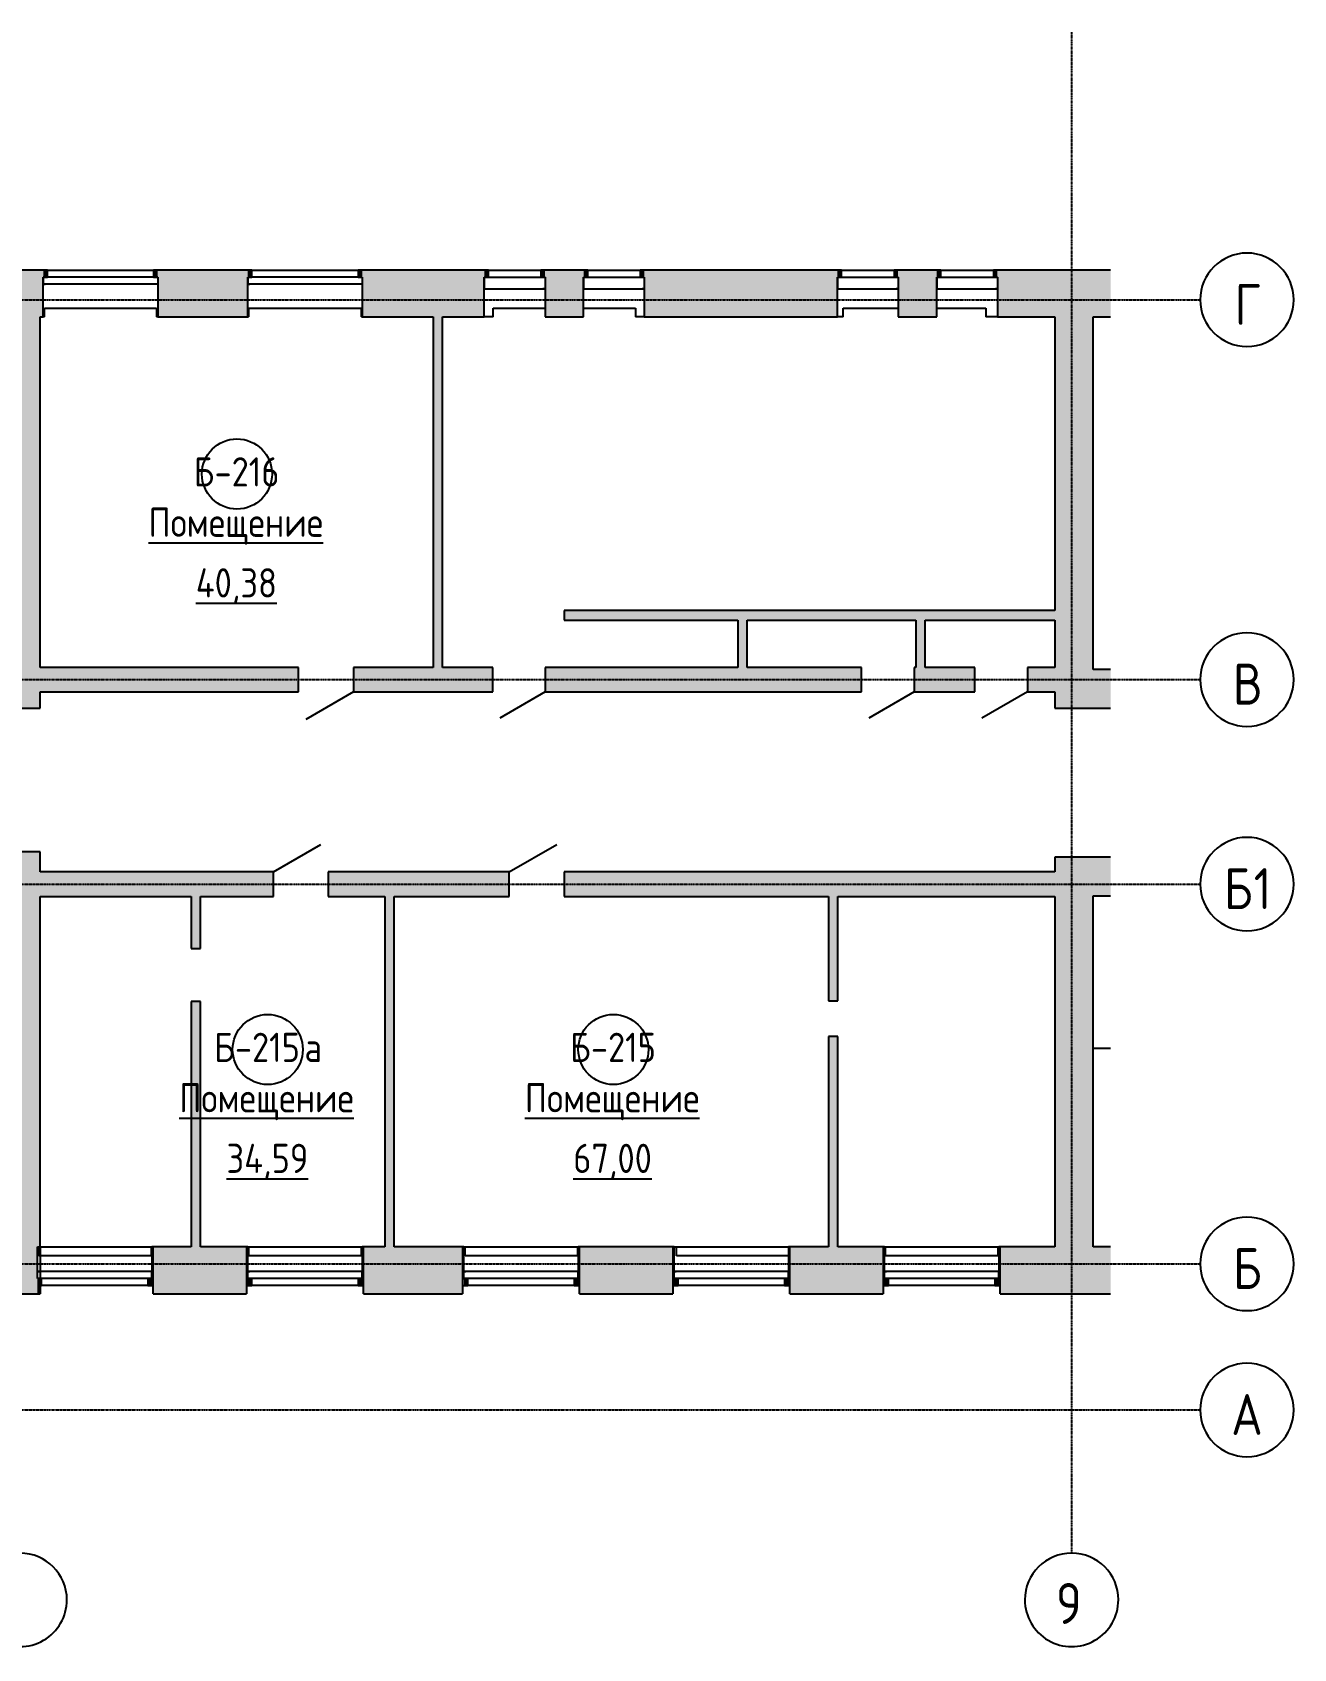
# Model space of a CAD drawing. Extents: x -4056 to 455774, y -7500 to 28668.
# Drawn here: x 198742 to 220336, y -3300 to 24363 of the extents above; entities that cross this region are included whole.
import ezdxf

# ---------------------------------------------------------------- set-up
doc = ezdxf.new("R2010")
doc.units = 0
doc.linetypes.add('ADSK_ЛИНИЯ_СЕТКИ', pattern=[21, 12, -3, 3, -3])
for name, color, linetype in [('ДВЕРИ', 7, 'CONTINUOUS'), ('КАРКАС_ИМПОСТ', 7, 'CONTINUOUS'), ('МАРКИ_ПОМЕЩЕНИЙ', 7, 'CONTINUOUS'), ('ОКНА', 7, 'CONTINUOUS'), ('ОСИ', 7, 'CONTINUOUS'), ('ПАНЕЛЬ', 7, 'CONTINUOUS'), ('ПЕРЕКРЫТИЯ', 7, 'CONTINUOUS'), ('СТЕНЫ', 7, 'CONTINUOUS'), ('СТЕНЫ_РАЗРЕЗ', 7, 'CONTINUOUS')]:
    doc.layers.add(name, color=color, linetype=linetype)
doc.styles.add('GOST_COMMON', font='GOST Common.ttf', dxfattribs={"width": 0.9, "height": 500})
doc.styles.add('GOST_COMMON_1', font='GOST Common.ttf', dxfattribs={"width": 0.9, "height": 700})

# ---------------------------------------------------------------- blocks, each defined once
blk = doc.blocks.new('*U186')
at = {"layer": 'СТЕНЫ'}
for points in [[(197889.463306, 2775.135494), (197889.463306, 3575.135494), (198829.529141, 2775.135494)], [(198829.529141, 2775.135494), (197889.463306, 3575.135494), (198829.529141, 3575.135494)], [(200809.529141, 2775.135494), (200809.529141, 3575.135494), (201108.230077, 2775.135494)], [(201108.230077, 2775.135494), (200809.529141, 3575.135494), (201108.230077, 3575.135494)], [(201108.230077, 2775.135494), (201108.230077, 3575.135494), (202409.529141, 2775.135494)], [(202409.529141, 2775.135494), (201108.230077, 3575.135494), (202409.529141, 3575.135494)], [(204409.529141, 2775.135494), (204409.529141, 3575.135494), (206109.529141, 2775.135494)], [(206109.529141, 2775.135494), (204409.529141, 3575.135494), (206109.529141, 3575.135494)], [(208109.529141, 2775.135494), (208109.529141, 3575.135494), (209709.529141, 2775.135494)], [(209709.529141, 2775.135494), (208109.529141, 3575.135494), (209709.529141, 3575.135494)], [(211709.529141, 2775.135494), (211709.529141, 3575.135494), (213309.529141, 2775.135494)], [(213309.529141, 2775.135494), (211709.529141, 3575.135494), (213309.529141, 3575.135494)], [(215309.529141, 2775.135494), (215309.529141, 3575.135494), (217202.06393, 2775.135494)], [(217202.06393, 2775.135494), (215309.529141, 3575.135494), (217202.06393, 3575.135494)], [(198829.529141, 2775.135494), (198829.529141, 3035.135494), (198874.529141, 2775.135494)], [(198874.529141, 2775.135494), (198829.529141, 3035.135494), (198874.529141, 3035.135494)]]:
    blk.add_solid(points, dxfattribs=at)
blk = doc.blocks.new('*U192')
at = {"layer": 'СТЕНЫ'}
for points in [[(198194.529141, 19495.135494), (198194.529141, 20295.135494), (198874.529141, 19495.135494)], [(198874.529141, 19495.135494), (198194.529141, 20295.135494), (198874.529141, 20295.135494)], [(198874.529141, 19495.135494), (198874.529141, 20295.135494), (198929.529141, 19495.135494)], [(198929.529141, 19495.135494), (198874.529141, 20295.135494), (198929.529141, 20295.135494)], [(198929.529141, 20175.135494), (198929.529141, 20295.135494), (198999.529141, 20175.135494)], [(198999.529141, 20175.135494), (198929.529141, 20295.135494), (198999.529141, 20295.135494)], [(200819.529141, 20175.135494), (200819.529141, 20295.135494), (200889.529141, 20175.135494)], [(200889.529141, 20175.135494), (200819.529141, 20295.135494), (200889.529141, 20295.135494)], [(200889.529141, 19495.135494), (200889.529141, 20295.135494), (202429.529141, 19495.135494)], [(202429.529141, 19495.135494), (200889.529141, 20295.135494), (202429.529141, 20295.135494)], [(202429.529141, 20175.135494), (202429.529141, 20295.135494), (202499.529141, 20175.135494)], [(202499.529141, 20175.135494), (202429.529141, 20295.135494), (202499.529141, 20295.135494)], [(204319.529141, 20175.135494), (204319.529141, 20295.135494), (204389.529141, 20175.135494)], [(204389.529141, 20175.135494), (204319.529141, 20295.135494), (204389.529141, 20295.135494)], [(204389.529141, 19495.135494), (204389.529141, 20295.135494), (205604.529141, 19495.135494)], [(205604.529141, 19495.135494), (204389.529141, 20295.135494), (205604.529141, 20295.135494)], [(205604.529141, 19495.135494), (205604.529141, 20295.135494), (206479.529141, 19495.135494)], [(206479.529141, 19495.135494), (205604.529141, 20295.135494), (206479.529141, 20295.135494)], [(206479.529141, 20175.135494), (206479.529141, 20295.135494), (206549.529141, 20175.135494)], [(206549.529141, 20175.135494), (206479.529141, 20295.135494), (206549.529141, 20295.135494)], [(207449.529141, 20175.135494), (207449.529141, 20295.135494), (207519.529141, 20175.135494)], [(207519.529141, 20175.135494), (207449.529141, 20295.135494), (207519.529141, 20295.135494)], [(207519.529141, 19495.135494), (207519.529141, 20295.135494), (208179.529141, 19495.135494)], [(208179.529141, 19495.135494), (207519.529141, 20295.135494), (208179.529141, 20295.135494)], [(208179.529141, 20175.135494), (208179.529141, 20295.135494), (208249.529141, 20175.135494)], [(208249.529141, 20175.135494), (208179.529141, 20295.135494), (208249.529141, 20295.135494)], [(209149.529141, 20175.135494), (209149.529141, 20295.135494), (209219.529141, 20175.135494)], [(209219.529141, 20175.135494), (209149.529141, 20295.135494), (209219.529141, 20295.135494)], [(209219.529141, 19495.135494), (209219.529141, 20295.135494), (210764.530389, 19495.135494)], [(210764.530389, 19495.135494), (209219.529141, 20295.135494), (210764.530389, 20295.135494)], [(210764.530389, 19495.135494), (210764.530389, 20295.135494), (212524.529141, 19495.135494)], [(212524.529141, 19495.135494), (210764.530389, 20295.135494), (212524.529141, 20295.135494)], [(212524.529141, 20175.135494), (212524.529141, 20295.135494), (212594.529141, 20175.135494)], [(212594.529141, 20175.135494), (212524.529141, 20295.135494), (212594.529141, 20295.135494)], [(213494.529141, 20175.135494), (213494.529141, 20295.135494), (213564.529141, 20175.135494)], [(213564.529141, 20175.135494), (213494.529141, 20295.135494), (213564.529141, 20295.135494)], [(213564.529141, 19495.135494), (213564.529141, 20295.135494), (214224.529141, 19495.135494)], [(214224.529141, 19495.135494), (213564.529141, 20295.135494), (214224.529141, 20295.135494)], [(214224.529141, 20175.135494), (214224.529141, 20295.135494), (214294.529141, 20175.135494)], [(214294.529141, 20175.135494), (214224.529141, 20295.135494), (214294.529141, 20295.135494)], [(215194.529141, 20175.135494), (215194.529141, 20295.135494), (215264.529141, 20175.135494)], [(215264.529141, 20175.135494), (215194.529141, 20295.135494), (215264.529141, 20295.135494)], [(215264.529141, 19495.135494), (215264.529141, 20295.135494), (216244.529141, 19495.135494)], [(216244.529141, 19495.135494), (215264.529141, 20295.135494), (216244.529141, 20295.135494)], [(216244.529141, 19495.135494), (216244.529141, 20295.135494), (216904.529141, 19495.135494)], [(216904.529141, 19495.135494), (216244.529141, 20295.135494), (216904.529141, 20295.135494)], [(216904.529141, 19495.135494), (216904.529141, 20295.135494), (217202.06393, 19495.135494)], [(217202.06393, 19495.135494), (216904.529141, 20295.135494), (217202.06393, 20295.135494)]]:
    blk.add_solid(points, dxfattribs=at)
blk = doc.blocks.new('*U193')
at = {"layer": 'СТЕНЫ'}
for points in [[(216244.529141, 13456.085928), (216244.529141, 19495.135494), (216904.529141, 13456.085928)], [(216904.529141, 13456.085928), (216244.529141, 19495.135494), (216904.529141, 19495.135494)]]:
    blk.add_solid(points, dxfattribs=at)
blk = doc.blocks.new('*U194')
at = {"layer": 'СТЕНЫ'}
for points in [[(216244.529141, 12796.085928), (216244.529141, 13456.085928), (217202.06393, 12796.085928)], [(217202.06393, 12796.085928), (216244.529141, 13456.085928), (217202.06393, 13456.085928)]]:
    blk.add_solid(points, dxfattribs=at)
blk = doc.blocks.new('*U195')
at = {"layer": 'СТЕНЫ'}
for points in [[(216244.529141, 3575.135494), (216244.529141, 9585.135494), (216904.529141, 3575.135494)], [(216904.529141, 3575.135494), (216244.529141, 9585.135494), (216904.529141, 9585.135494)]]:
    blk.add_solid(points, dxfattribs=at)
blk = doc.blocks.new('*U196')
at = {"layer": 'СТЕНЫ'}
for points in [[(216244.529141, 9585.135494), (216244.529141, 10245.135494), (216904.529141, 9585.135494)], [(216904.529141, 9585.135494), (216244.529141, 10245.135494), (216904.529141, 10245.135494)], [(216904.529141, 9585.135494), (216904.529141, 10245.135494), (217202.06393, 9585.135494)], [(217202.06393, 9585.135494), (216904.529141, 10245.135494), (217202.06393, 10245.135494)]]:
    blk.add_solid(points, dxfattribs=at)
blk = doc.blocks.new('*U203')
at = {"layer": 'СТЕНЫ'}
for points in [[(213309.529141, 2915.135494), (213309.529141, 3575.135494), (213329.529141, 2915.135494)], [(213329.529141, 2915.135494), (213309.529141, 3575.135494), (213329.529141, 3575.135494)], [(215289.529141, 2915.135494), (215289.529141, 3575.135494), (215309.529141, 2915.135494)], [(215309.529141, 2915.135494), (215289.529141, 3575.135494), (215309.529141, 3575.135494)], [(213329.529141, 2915.135494), (213329.529141, 3035.135494), (213399.529141, 2915.135494)], [(213399.529141, 2915.135494), (213329.529141, 3035.135494), (213399.529141, 3035.135494)], [(215219.529141, 2915.135494), (215219.529141, 3035.135494), (215289.529141, 2915.135494)], [(215289.529141, 2915.135494), (215219.529141, 3035.135494), (215289.529141, 3035.135494)]]:
    blk.add_solid(points, dxfattribs=at)
blk = doc.blocks.new('*U204')
at = {"layer": 'СТЕНЫ'}
for points in [[(209709.529141, 2915.135494), (209709.529141, 3575.135494), (209729.529141, 2915.135494)], [(209729.529141, 2915.135494), (209709.529141, 3575.135494), (209729.529141, 3575.135494)], [(211689.529141, 2915.135494), (211689.529141, 3575.135494), (211709.529141, 2915.135494)], [(211709.529141, 2915.135494), (211689.529141, 3575.135494), (211709.529141, 3575.135494)], [(209729.529141, 2915.135494), (209729.529141, 3035.135494), (209799.529141, 2915.135494)], [(209799.529141, 2915.135494), (209729.529141, 3035.135494), (209799.529141, 3035.135494)], [(211619.529141, 2915.135494), (211619.529141, 3035.135494), (211689.529141, 2915.135494)], [(211689.529141, 2915.135494), (211619.529141, 3035.135494), (211689.529141, 3035.135494)]]:
    blk.add_solid(points, dxfattribs=at)
blk = doc.blocks.new('*U205')
at = {"layer": 'СТЕНЫ'}
for points in [[(206109.529141, 2915.135494), (206109.529141, 3575.135494), (206129.529141, 2915.135494)], [(206129.529141, 2915.135494), (206109.529141, 3575.135494), (206129.529141, 3575.135494)], [(208089.529141, 2915.135494), (208089.529141, 3575.135494), (208109.529141, 2915.135494)], [(208109.529141, 2915.135494), (208089.529141, 3575.135494), (208109.529141, 3575.135494)], [(206129.529141, 2915.135494), (206129.529141, 3035.135494), (206199.529141, 2915.135494)], [(206199.529141, 2915.135494), (206129.529141, 3035.135494), (206199.529141, 3035.135494)], [(208019.529141, 2915.135494), (208019.529141, 3035.135494), (208089.529141, 2915.135494)], [(208089.529141, 2915.135494), (208019.529141, 3035.135494), (208089.529141, 3035.135494)]]:
    blk.add_solid(points, dxfattribs=at)
blk = doc.blocks.new('*U206')
at = {"layer": 'СТЕНЫ'}
for points in [[(202409.529141, 2915.135494), (202409.529141, 3575.135494), (202429.529141, 2915.135494)], [(202429.529141, 2915.135494), (202409.529141, 3575.135494), (202429.529141, 3575.135494)], [(204389.529141, 2915.135494), (204389.529141, 3575.135494), (204409.529141, 2915.135494)], [(204409.529141, 2915.135494), (204389.529141, 3575.135494), (204409.529141, 3575.135494)], [(202429.529141, 2915.135494), (202429.529141, 3035.135494), (202499.529141, 2915.135494)], [(202499.529141, 2915.135494), (202429.529141, 3035.135494), (202499.529141, 3035.135494)], [(204319.529141, 2915.135494), (204319.529141, 3035.135494), (204389.529141, 2915.135494)], [(204389.529141, 2915.135494), (204319.529141, 3035.135494), (204389.529141, 3035.135494)]]:
    blk.add_solid(points, dxfattribs=at)
blk = doc.blocks.new('*U207')
at = {"layer": 'СТЕНЫ'}
for points in [[(200789.529141, 2915.135494), (200789.529141, 3575.135494), (200809.529141, 2915.135494)], [(200809.529141, 2915.135494), (200789.529141, 3575.135494), (200809.529141, 3575.135494)], [(198874.529141, 2915.135494), (198874.529141, 3035.135494), (198899.529141, 2915.135494)], [(198899.529141, 2915.135494), (198874.529141, 3035.135494), (198899.529141, 3035.135494)], [(200719.529141, 2915.135494), (200719.529141, 3035.135494), (200789.529141, 2915.135494)], [(200789.529141, 2915.135494), (200719.529141, 3035.135494), (200789.529141, 3035.135494)]]:
    blk.add_solid(points, dxfattribs=at)
blk = doc.blocks.new('*U230')
at = {"layer": 'СТЕНЫ'}
for points in [[(198194.529141, 12796.085928), (198194.529141, 19495.135494), (198874.529141, 12796.085928)], [(198874.529141, 12796.085928), (198194.529141, 19495.135494), (198874.529141, 19495.135494)]]:
    blk.add_solid(points, dxfattribs=at)
blk = doc.blocks.new('*U231')
at = {"layer": 'СТЕНЫ'}
for points in [[(198194.529141, 3575.135494), (198194.529141, 10339.883239), (198829.529141, 3575.135494)], [(198829.529141, 3575.135494), (198194.529141, 10339.883239), (198829.529141, 10339.883239)], [(198829.529141, 3575.135494), (198829.529141, 10339.883239), (198874.529141, 3575.135494)], [(198874.529141, 3575.135494), (198829.529141, 10339.883239), (198874.529141, 10339.883239)]]:
    blk.add_solid(points, dxfattribs=at)
blk = doc.blocks.new('*U236')
at = {"layer": 'СТЕНЫ'}
for points in [[(198874.529141, 13075.135494), (198874.529141, 13495.135494), (203299.529141, 13075.135494)], [(203299.529141, 13075.135494), (198874.529141, 13495.135494), (203299.529141, 13495.135494)], [(204239.529141, 13075.135494), (204239.529141, 13495.135494), (206623.139711, 13075.135494)], [(206623.139711, 13075.135494), (204239.529141, 13495.135494), (206623.139711, 13495.135494)], [(207523.139711, 13075.135494), (207523.139711, 13495.135494), (210764.530389, 13075.135494)], [(210764.530389, 13075.135494), (207523.139711, 13495.135494), (210764.530389, 13495.135494)], [(210764.530389, 13075.135494), (210764.530389, 13495.135494), (212939.529141, 13075.135494)], [(212939.529141, 13075.135494), (210764.530389, 13495.135494), (212939.529141, 13495.135494)], [(213839.529141, 13075.135494), (213839.529141, 13495.135494), (214879.529141, 13075.135494)], [(214879.529141, 13075.135494), (213839.529141, 13495.135494), (214879.529141, 13495.135494)], [(215779.529141, 13075.135494), (215779.529141, 13495.135494), (216244.529141, 13075.135494)], [(216244.529141, 13075.135494), (215779.529141, 13495.135494), (216244.529141, 13495.135494)]]:
    blk.add_solid(points, dxfattribs=at)
blk = doc.blocks.new('*U237')
at = {"layer": 'СТЕНЫ'}
for points in [[(198874.529141, 9575.135494), (198874.529141, 9995.135494), (201459.529141, 9575.135494)], [(201459.529141, 9575.135494), (198874.529141, 9995.135494), (201459.529141, 9995.135494)], [(201459.529141, 9575.135494), (201459.529141, 9995.135494), (202869.529141, 9575.135494)], [(202869.529141, 9575.135494), (201459.529141, 9995.135494), (202869.529141, 9995.135494)], [(203809.529141, 9575.135494), (203809.529141, 9995.135494), (204934.529141, 9575.135494)], [(204934.529141, 9575.135494), (203809.529141, 9995.135494), (204934.529141, 9995.135494)], [(204934.529141, 9575.135494), (204934.529141, 9995.135494), (206906.334426, 9575.135494)], [(206906.334426, 9575.135494), (204934.529141, 9995.135494), (206906.334426, 9995.135494)], [(207846.334426, 9575.135494), (207846.334426, 9995.135494), (212369.529141, 9575.135494)], [(212369.529141, 9575.135494), (207846.334426, 9995.135494), (212369.529141, 9995.135494)], [(212369.529141, 9575.135494), (212369.529141, 9995.135494), (212529.529141, 9575.135494)], [(212529.529141, 9575.135494), (212369.529141, 9995.135494), (212529.529141, 9995.135494)], [(212529.529141, 9575.135494), (212529.529141, 9995.135494), (216244.529141, 9575.135494)], [(216244.529141, 9575.135494), (212529.529141, 9995.135494), (216244.529141, 9995.135494)]]:
    blk.add_solid(points, dxfattribs=at)
blk = doc.blocks.new('*U245')
at = {"layer": 'СТЕНЫ'}
for points in [[(205604.529141, 13495.135494), (205604.529141, 19495.135494), (205764.529141, 13495.135494)], [(205764.529141, 13495.135494), (205604.529141, 19495.135494), (205764.529141, 19495.135494)]]:
    blk.add_solid(points, dxfattribs=at)
blk = doc.blocks.new('*U246')
at = {"layer": 'СТЕНЫ'}
for points in [[(207844.529141, 14305.135494), (207844.529141, 14465.135494), (214029.529141, 14305.135494)], [(214029.529141, 14305.135494), (207844.529141, 14465.135494), (214029.529141, 14465.135494)], [(214029.529141, 14305.135494), (214029.529141, 14465.135494), (216244.529141, 14305.135494)], [(216244.529141, 14305.135494), (214029.529141, 14465.135494), (216244.529141, 14465.135494)]]:
    blk.add_solid(points, dxfattribs=at)
blk = doc.blocks.new('*U247')
at = {"layer": 'СТЕНЫ'}
for points in [[(210819.529141, 13495.135494), (210819.529141, 14305.135494), (210979.529141, 13495.135494)], [(210979.529141, 13495.135494), (210819.529141, 14305.135494), (210979.529141, 14305.135494)]]:
    blk.add_solid(points, dxfattribs=at)
blk = doc.blocks.new('*U248')
at = {"layer": 'СТЕНЫ'}
for points in [[(213869.529141, 13495.135494), (213869.529141, 14305.135494), (214029.529141, 13495.135494)], [(214029.529141, 13495.135494), (213869.529141, 14305.135494), (214029.529141, 14305.135494)]]:
    blk.add_solid(points, dxfattribs=at)
blk = doc.blocks.new('*U252')
at = {"layer": 'СТЕНЫ'}
for points in [[(212369.529141, 7785.135494), (212369.529141, 9575.135494), (212529.529141, 7785.135494)], [(212529.529141, 7785.135494), (212369.529141, 9575.135494), (212529.529141, 9575.135494)]]:
    blk.add_solid(points, dxfattribs=at)
blk = doc.blocks.new('*U253')
at = {"layer": 'СТЕНЫ'}
for points in [[(204774.529141, 3575.135494), (204774.529141, 9575.135494), (204934.529141, 3575.135494)], [(204934.529141, 3575.135494), (204774.529141, 9575.135494), (204934.529141, 9575.135494)]]:
    blk.add_solid(points, dxfattribs=at)
blk = doc.blocks.new('*U254')
at = {"layer": 'СТЕНЫ'}
for points in [[(201459.529141, 8685.135494), (201459.529141, 9575.135494), (201619.529141, 8685.135494)], [(201619.529141, 8685.135494), (201459.529141, 9575.135494), (201619.529141, 9575.135494)]]:
    blk.add_solid(points, dxfattribs=at)
blk = doc.blocks.new('*U262')
at = {"layer": 'СТЕНЫ'}
for points in [[(201459.529141, 3575.135494), (201459.529141, 7775.135494), (201619.529141, 3575.135494)], [(201619.529141, 3575.135494), (201459.529141, 7775.135494), (201619.529141, 7775.135494)]]:
    blk.add_solid(points, dxfattribs=at)
blk = doc.blocks.new('*U276')
at = {"layer": 'СТЕНЫ'}
for points in [[(212369.529141, 3575.135494), (212369.529141, 7175.135494), (212529.529141, 3575.135494)], [(212529.529141, 3575.135494), (212369.529141, 7175.135494), (212529.529141, 7175.135494)]]:
    blk.add_solid(points, dxfattribs=at)
blk = doc.blocks.new('ИРНИТУ-ОКНО-ГОСТ23166-99_9')
at = {"layer": 'КАРКАС_ИМПОСТ'}
for p, q in [((-1018.1, 210), (941.9, 210)), ((-1018.1, 210), (-1018.1, 90)), ((-1018.1, 210), (-983.1, 210)), ((-1018.1, 90), (941.9, 90)), ((-1018.1, 90), (-983.1, 90)), ((941.9, 210), (906.9, 210)), ((941.9, 90), (906.9, 90)), ((941.9, 210), (941.9, 90))]:
    blk.add_line(p, q, dxfattribs=at)
blk = doc.blocks.new('AC_ДВЕРЬ_ОДНОПОЛЬНАЯ_ДЕРЕ1')
at = {"layer": 'ПАНЕЛЬ'}
blk.add_line((-450, 210), (329.422863, 660), dxfattribs=at)
blk = doc.blocks.new('ИРНИТУ_ДВЕРЬ_ОДНОПОЛЬНАЯ_1')
at = {"layer": 'ПАНЕЛЬ'}
blk.add_line((-470, 210), (344.06388, 680), dxfattribs=at)
blk = doc.blocks.new('ИРНИТУ-ОКНО-ГОСТ23166-99_C')
at = {"layer": 'КАРКАС_ИМПОСТ'}
for p, q in [((-1018.1, 280), (21.9, 280)), ((-1018.1, 280), (-1018.1, 80)), ((-1018.1, 280), (-983.1, 280)), ((21.9, 280), (-13.1, 280)), ((21.9, 280), (21.9, 80)), ((-1018.1, 80), (21.9, 80)), ((-1018.1, 80), (-983.1, 80)), ((21.9, 80), (-13.1, 80))]:
    blk.add_line(p, q, dxfattribs=at)
blk = doc.blocks.new('ИРНИТУ-ОКНО-ГОСТ23166-99_D')
at = {"layer": 'КАРКАС_ИМПОСТ'}
for p, q in [((-1018.1, -160), (941.9, -160)), ((-1018.1, -280), (-1018.1, -160)), ((-1018.1, -160), (-983.1, -160)), ((941.9, -160), (906.9, -160)), ((941.9, -280), (941.9, -160)), ((-1018.1, -280), (941.9, -280)), ((-1018.1, -280), (-983.1, -280)), ((941.9, -280), (906.9, -280))]:
    blk.add_line(p, q, dxfattribs=at)
blk = doc.blocks.new('ОСЬ_СЕТКИ_-_D8-4846-02_Б_Н')
at = {"layer": 'ОСИ'}
for start, end in [(360, 180), (180, 360)]:
    blk.add_arc((0, 0), 4, start, end, dxfattribs=at)
blk = doc.blocks.new('ADSK_МАРКА_ПОМЕЩЕНИЕ_-_НО0')
at = {"layer": 'МАРКИ_ПОМЕЩЕНИЙ'}
blk.add_circle((0, 0), 3, dxfattribs=at)

msp = doc.modelspace()

# ---------------------------------------------------------------- linework, layer by layer
at = {"layer": 'ОСИ', "linetype": 'ADSK_ЛИНИЯ_СЕТКИ'}
for p, q in [((216534.529141, 24363.22999), (216534.529141, -1664.353629)), ((115394.946566, 19785.135494), (218735.992853, 19785.135494)), ((115394.946566, 13285.135494), (218735.992853, 13285.135494)), ((115394.946566, 9785.135494), (218735.992853, 9785.135494)), ((115394.946566, 3285.135494), (218735.992853, 3285.135494)), ((115394.946566, 785.135494), (218735.992853, 785.135494))]:
    msp.add_line(p, q, dxfattribs=at)
at = {"layer": 'ПЕРЕКРЫТИЯ'}
msp.add_line((216904.529141, 6978.08594), (217202.06393, 6978.08594), dxfattribs=at)
at = {"layer": 'СТЕНЫ'}
for p, q in [((198999.529141, 20295.135494), (200819.529141, 20295.135494)), ((202499.529141, 20295.135494), (204319.529141, 20295.135494)), ((206549.529141, 20295.135494), (207449.529141, 20295.135494)), ((208249.529141, 20295.135494), (209149.529141, 20295.135494)), ((212594.529141, 20295.135494), (213494.529141, 20295.135494)), ((214294.529141, 20295.135494), (215194.529141, 20295.135494)), ((198949.529141, 19495.135494), (198949.529141, 19645.135494)), ((198949.529141, 19645.135494), (200869.529141, 19645.135494)), ((200869.529141, 19645.135494), (200869.529141, 19495.135494)), ((202449.529141, 19495.135494), (202449.529141, 19645.135494)), ((202449.529141, 19645.135494), (204369.529141, 19645.135494)), ((204369.529141, 19645.135494), (204369.529141, 19495.135494)), ((206629.529141, 19495.135494), (206629.529141, 19645.135494)), ((206629.529141, 19645.135494), (207519.529141, 19645.135494)), ((208179.529141, 19645.135494), (209069.529141, 19645.135494)), ((209069.529141, 19645.135494), (209069.529141, 19495.135494)), ((212624.529141, 19495.135494), (212624.529141, 19645.135494)), ((212624.529141, 19645.135494), (213564.529141, 19645.135494)), ((214224.529141, 19645.135494), (215064.529141, 19645.135494)), ((215064.529141, 19645.135494), (215064.529141, 19495.135494)), ((198949.529141, 19495.135494), (198929.529141, 19495.135494)), ((200889.529141, 19495.135494), (200869.529141, 19495.135494)), ((202449.529141, 19495.135494), (202429.529141, 19495.135494)), ((204389.529141, 19495.135494), (204369.529141, 19495.135494)), ((206629.529141, 19495.135494), (206479.529141, 19495.135494)), ((209219.529141, 19495.135494), (209069.529141, 19495.135494)), ((212624.529141, 19495.135494), (212524.529141, 19495.135494)), ((215264.529141, 19495.135494), (215064.529141, 19495.135494)), ((198854.529141, 3425.135494), (198854.529141, 3575.135494)), ((200774.529141, 3425.135494), (198854.529141, 3425.135494)), ((198874.529141, 3575.135494), (198874.529141, 3035.135494)), ((198874.529141, 3575.135494), (200789.529141, 3575.135494)), ((200774.529141, 3575.135494), (200774.529141, 3425.135494)), ((202429.529141, 3575.135494), (204389.529141, 3575.135494)), ((202449.529141, 3425.135494), (202449.529141, 3575.135494)), ((204369.529141, 3425.135494), (202449.529141, 3425.135494)), ((204369.529141, 3575.135494), (204369.529141, 3425.135494)), ((206129.529141, 3575.135494), (208089.529141, 3575.135494)), ((206154.529141, 3425.135494), (206154.529141, 3575.135494)), ((208074.529141, 3425.135494), (206154.529141, 3425.135494)), ((208074.529141, 3575.135494), (208074.529141, 3425.135494)), ((209729.529141, 3575.135494), (211689.529141, 3575.135494)), ((209769.529141, 3425.135494), (209769.529141, 3575.135494)), ((211689.529141, 3425.135494), (209769.529141, 3425.135494)), ((213329.529141, 3575.135494), (215289.529141, 3575.135494)), ((213349.529141, 3425.135494), (213349.529141, 3575.135494)), ((215269.529141, 3425.135494), (213349.529141, 3425.135494)), ((215269.529141, 3575.135494), (215269.529141, 3425.135494)), ((200719.529141, 2915.135494), (198899.529141, 2915.135494)), ((204319.529141, 2915.135494), (202499.529141, 2915.135494)), ((208019.529141, 2915.135494), (206199.529141, 2915.135494)), ((211619.529141, 2915.135494), (209799.529141, 2915.135494)), ((215219.529141, 2915.135494), (213399.529141, 2915.135494))]:
    msp.add_line(p, q, dxfattribs=at)
at = {"layer": 'СТЕНЫ_РАЗРЕЗ'}
for p, q in [((198999.529141, 20295.135494), (197119.529141, 20295.135494)), ((198999.529141, 20175.135494), (198999.529141, 20295.135494)), ((202499.529141, 20295.135494), (200819.529141, 20295.135494)), ((200819.529141, 20295.135494), (200819.529141, 20175.135494)), ((202499.529141, 20175.135494), (202499.529141, 20295.135494)), ((206549.529141, 20295.135494), (204319.529141, 20295.135494)), ((204319.529141, 20295.135494), (204319.529141, 20175.135494)), ((206549.529141, 20175.135494), (206549.529141, 20295.135494)), ((208249.529141, 20295.135494), (207449.529141, 20295.135494)), ((207449.529141, 20295.135494), (207449.529141, 20175.135494)), ((208249.529141, 20175.135494), (208249.529141, 20295.135494)), ((212594.529141, 20295.135494), (209149.529141, 20295.135494)), ((209149.529141, 20295.135494), (209149.529141, 20175.135494)), ((212594.529141, 20175.135494), (212594.529141, 20295.135494)), ((214294.529141, 20295.135494), (213494.529141, 20295.135494)), ((213494.529141, 20295.135494), (213494.529141, 20175.135494)), ((214294.529141, 20175.135494), (214294.529141, 20295.135494)), ((217202.06393, 20295.135494), (215194.529141, 20295.135494)), ((215194.529141, 20295.135494), (215194.529141, 20175.135494)), ((198929.529141, 19495.135494), (198929.529141, 20175.135494)), ((198929.529141, 20175.135494), (198999.529141, 20175.135494)), ((200819.529141, 20175.135494), (200889.529141, 20175.135494)), ((200889.529141, 20175.135494), (200889.529141, 19495.135494)), ((202429.529141, 19495.135494), (202429.529141, 20175.135494)), ((202429.529141, 20175.135494), (202499.529141, 20175.135494)), ((204319.529141, 20175.135494), (204389.529141, 20175.135494)), ((204389.529141, 20175.135494), (204389.529141, 19495.135494)), ((206479.529141, 19495.135494), (206479.529141, 20175.135494)), ((206479.529141, 20175.135494), (206549.529141, 20175.135494)), ((207449.529141, 20175.135494), (207519.529141, 20175.135494)), ((207519.529141, 20175.135494), (207519.529141, 19495.135494)), ((208179.529141, 19495.135494), (208179.529141, 20175.135494)), ((208179.529141, 20175.135494), (208249.529141, 20175.135494)), ((209149.529141, 20175.135494), (209219.529141, 20175.135494)), ((209219.529141, 20175.135494), (209219.529141, 19495.135494)), ((212524.529141, 19495.135494), (212524.529141, 20175.135494)), ((212524.529141, 20175.135494), (212594.529141, 20175.135494)), ((213494.529141, 20175.135494), (213564.529141, 20175.135494)), ((213564.529141, 20175.135494), (213564.529141, 19495.135494)), ((214224.529141, 19495.135494), (214224.529141, 20175.135494)), ((214224.529141, 20175.135494), (214294.529141, 20175.135494)), ((215194.529141, 20175.135494), (215264.529141, 20175.135494)), ((215264.529141, 20175.135494), (215264.529141, 19495.135494)), ((198874.529141, 19495.135494), (198929.529141, 19495.135494)), ((198874.529141, 13495.135494), (198874.529141, 19495.135494)), ((200889.529141, 19495.135494), (202429.529141, 19495.135494)), ((204389.529141, 19495.135494), (205604.529141, 19495.135494)), ((205604.529141, 19495.135494), (205604.529141, 13495.135494)), ((205764.529141, 19495.135494), (206479.529141, 19495.135494)), ((205764.529141, 13495.135494), (205764.529141, 19495.135494)), ((207519.529141, 19495.135494), (208179.529141, 19495.135494)), ((209219.529141, 19495.135494), (212524.529141, 19495.135494)), ((213564.529141, 19495.135494), (214224.529141, 19495.135494)), ((215264.529141, 19495.135494), (216244.529141, 19495.135494)), ((216244.529141, 19495.135494), (216244.529141, 14465.135494)), ((216904.529141, 19495.135494), (217202.06393, 19495.135494)), ((216904.529141, 13456.085928), (216904.529141, 19495.135494)), ((216244.529141, 14465.135494), (207844.529141, 14465.135494)), ((207844.529141, 14465.135494), (207844.529141, 14305.135494)), ((207844.529141, 14305.135494), (210819.529141, 14305.135494)), ((210819.529141, 14305.135494), (210819.529141, 13495.135494)), ((210979.529141, 14305.135494), (213869.529141, 14305.135494)), ((210979.529141, 13495.135494), (210979.529141, 14305.135494)), ((213869.529141, 14305.135494), (213869.529141, 13495.135494)), ((214029.529141, 14305.135494), (216244.529141, 14305.135494)), ((214029.529141, 13495.135494), (214029.529141, 14305.135494)), ((216244.529141, 14305.135494), (216244.529141, 13495.135494)), ((203299.529141, 13495.135494), (198874.529141, 13495.135494)), ((203299.529141, 13075.135494), (203299.529141, 13495.135494)), ((205604.529141, 13495.135494), (204239.529141, 13495.135494)), ((204239.529141, 13495.135494), (204239.529141, 13075.135494)), ((206623.139711, 13495.135494), (205764.529141, 13495.135494)), ((206623.139711, 13075.135494), (206623.139711, 13495.135494)), ((210819.529141, 13495.135494), (207523.139711, 13495.135494)), ((207523.139711, 13495.135494), (207523.139711, 13075.135494)), ((212939.529141, 13495.135494), (210979.529141, 13495.135494)), ((212939.529141, 13075.135494), (212939.529141, 13495.135494)), ((213869.529141, 13495.135494), (213839.529141, 13495.135494)), ((213839.529141, 13495.135494), (213839.529141, 13075.135494)), ((214879.529141, 13495.135494), (214029.529141, 13495.135494)), ((214879.529141, 13075.135494), (214879.529141, 13495.135494)), ((216244.529141, 13495.135494), (215779.529141, 13495.135494)), ((215779.529141, 13495.135494), (215779.529141, 13075.135494)), ((217202.06393, 13456.085928), (216904.529141, 13456.085928)), ((198874.529141, 12796.085928), (198874.529141, 13075.135494)), ((198874.529141, 13075.135494), (203299.529141, 13075.135494)), ((204239.529141, 13075.135494), (206623.139711, 13075.135494)), ((207523.139711, 13075.135494), (212939.529141, 13075.135494)), ((213839.529141, 13075.135494), (214879.529141, 13075.135494)), ((215779.529141, 13075.135494), (216244.529141, 13075.135494)), ((216244.529141, 13075.135494), (216244.529141, 12796.085928)), ((198194.529141, 12796.085928), (198874.529141, 12796.085928)), ((216244.529141, 12796.085928), (217202.06393, 12796.085928)), ((198874.529141, 10339.883239), (198194.529141, 10339.883239)), ((198874.529141, 9995.135494), (198874.529141, 10339.883239)), ((217202.06393, 10245.135494), (216244.529141, 10245.135494)), ((216244.529141, 10245.135494), (216244.529141, 9995.135494)), ((202869.529141, 9995.135494), (198874.529141, 9995.135494)), ((202869.529141, 9575.135494), (202869.529141, 9995.135494)), ((206906.334426, 9995.135494), (203809.529141, 9995.135494)), ((203809.529141, 9995.135494), (203809.529141, 9575.135494)), ((206906.334426, 9575.135494), (206906.334426, 9995.135494)), ((216244.529141, 9995.135494), (207846.334426, 9995.135494)), ((207846.334426, 9995.135494), (207846.334426, 9575.135494)), ((198874.529141, 3575.135494), (198874.529141, 9575.135494)), ((198874.529141, 9575.135494), (201459.529141, 9575.135494)), ((201459.529141, 9575.135494), (201459.529141, 8685.135494)), ((201619.529141, 9575.135494), (202869.529141, 9575.135494)), ((201619.529141, 8685.135494), (201619.529141, 9575.135494)), ((203809.529141, 9575.135494), (204774.529141, 9575.135494)), ((204774.529141, 9575.135494), (204774.529141, 3575.135494)), ((204934.529141, 9575.135494), (206906.334426, 9575.135494)), ((204934.529141, 3575.135494), (204934.529141, 9575.135494)), ((207846.334426, 9575.135494), (212369.529141, 9575.135494)), ((212369.529141, 9575.135494), (212369.529141, 7785.135494)), ((212529.529141, 9575.135494), (216244.529141, 9575.135494)), ((212529.529141, 7785.135494), (212529.529141, 9575.135494)), ((216244.529141, 9575.135494), (216244.529141, 3575.135494)), ((216904.529141, 3575.135494), (216904.529141, 9585.135494)), ((216904.529141, 9585.135494), (217202.06393, 9585.135494)), ((201459.529141, 8685.135494), (201619.529141, 8685.135494)), ((201459.529141, 7775.135494), (201459.529141, 3575.135494)), ((201619.529141, 7775.135494), (201459.529141, 7775.135494)), ((201619.529141, 3575.135494), (201619.529141, 7775.135494)), ((212369.529141, 7785.135494), (212529.529141, 7785.135494)), ((212369.529141, 7175.135494), (212369.529141, 3575.135494)), ((212529.529141, 7175.135494), (212369.529141, 7175.135494)), ((212529.529141, 3575.135494), (212529.529141, 7175.135494)), ((198829.529141, 3035.135494), (198829.529141, 3575.135494)), ((198829.529141, 3575.135494), (198874.529141, 3575.135494)), ((201459.529141, 3575.135494), (200789.529141, 3575.135494)), ((200789.529141, 3575.135494), (200789.529141, 3035.135494)), ((200809.529141, 2775.135494), (200809.529141, 3575.135494)), ((202429.529141, 3575.135494), (201619.529141, 3575.135494)), ((202409.529141, 3575.135494), (202409.529141, 2775.135494)), ((202429.529141, 3035.135494), (202429.529141, 3575.135494)), ((204774.529141, 3575.135494), (204389.529141, 3575.135494)), ((204389.529141, 3575.135494), (204389.529141, 3035.135494)), ((204409.529141, 2775.135494), (204409.529141, 3575.135494)), ((206129.529141, 3575.135494), (204934.529141, 3575.135494)), ((206109.529141, 3575.135494), (206109.529141, 2775.135494)), ((206129.529141, 3035.135494), (206129.529141, 3575.135494)), ((209729.529141, 3575.135494), (208089.529141, 3575.135494)), ((208089.529141, 3575.135494), (208089.529141, 3035.135494)), ((208109.529141, 2775.135494), (208109.529141, 3575.135494)), ((209709.529141, 3575.135494), (209709.529141, 2775.135494)), ((209729.529141, 3035.135494), (209729.529141, 3575.135494)), ((212369.529141, 3575.135494), (211689.529141, 3575.135494)), ((211689.529141, 3575.135494), (211689.529141, 3035.135494)), ((211709.529141, 2775.135494), (211709.529141, 3575.135494)), ((213329.529141, 3575.135494), (212529.529141, 3575.135494)), ((213309.529141, 3575.135494), (213309.529141, 2775.135494)), ((213329.529141, 3035.135494), (213329.529141, 3575.135494)), ((216244.529141, 3575.135494), (215289.529141, 3575.135494)), ((215289.529141, 3575.135494), (215289.529141, 3035.135494)), ((215309.529141, 2775.135494), (215309.529141, 3575.135494)), ((217202.06393, 3575.135494), (216904.529141, 3575.135494)), ((197209.529141, 2775.135494), (198874.529141, 2775.135494)), ((198899.529141, 3035.135494), (198829.529141, 3035.135494)), ((198874.529141, 3035.135494), (198874.529141, 2775.135494)), ((198874.529141, 2915.135494), (198899.529141, 2915.135494)), ((198899.529141, 2915.135494), (198899.529141, 3035.135494)), ((200789.529141, 3035.135494), (200719.529141, 3035.135494)), ((200719.529141, 3035.135494), (200719.529141, 2915.135494)), ((200719.529141, 2915.135494), (200809.529141, 2915.135494)), ((200809.529141, 2775.135494), (202409.529141, 2775.135494)), ((202409.529141, 2915.135494), (202499.529141, 2915.135494)), ((202499.529141, 3035.135494), (202429.529141, 3035.135494)), ((202499.529141, 2915.135494), (202499.529141, 3035.135494)), ((204389.529141, 3035.135494), (204319.529141, 3035.135494)), ((204319.529141, 3035.135494), (204319.529141, 2915.135494)), ((204319.529141, 2915.135494), (204409.529141, 2915.135494)), ((204409.529141, 2775.135494), (206109.529141, 2775.135494)), ((206109.529141, 2915.135494), (206199.529141, 2915.135494)), ((206199.529141, 3035.135494), (206129.529141, 3035.135494)), ((206199.529141, 2915.135494), (206199.529141, 3035.135494)), ((208089.529141, 3035.135494), (208019.529141, 3035.135494)), ((208019.529141, 3035.135494), (208019.529141, 2915.135494)), ((208019.529141, 2915.135494), (208109.529141, 2915.135494)), ((208109.529141, 2775.135494), (209709.529141, 2775.135494)), ((209709.529141, 2915.135494), (209799.529141, 2915.135494)), ((209799.529141, 3035.135494), (209729.529141, 3035.135494)), ((209799.529141, 2915.135494), (209799.529141, 3035.135494)), ((211689.529141, 3035.135494), (211619.529141, 3035.135494)), ((211619.529141, 3035.135494), (211619.529141, 2915.135494)), ((211619.529141, 2915.135494), (211709.529141, 2915.135494)), ((211709.529141, 2775.135494), (213309.529141, 2775.135494)), ((213309.529141, 2915.135494), (213399.529141, 2915.135494)), ((213399.529141, 3035.135494), (213329.529141, 3035.135494)), ((213399.529141, 2915.135494), (213399.529141, 3035.135494)), ((215289.529141, 3035.135494), (215219.529141, 3035.135494)), ((215219.529141, 3035.135494), (215219.529141, 2915.135494)), ((215219.529141, 2915.135494), (215309.529141, 2915.135494)), ((215309.529141, 2775.135494), (217202.06393, 2775.135494))]:
    msp.add_line(p, q, dxfattribs=at)

# ---------------------------------------------------------------- block references
at = {"layer": 'ДВЕРИ', "rotation": 180}
for name, p in [('ИРНИТУ_ДВЕРЬ_ОДНОПОЛЬНАЯ_1', (203769.529141, 13285.135494)), ('AC_ДВЕРЬ_ОДНОПОЛЬНАЯ_ДЕРЕ1', (207073.139711, 13285.135494)), ('AC_ДВЕРЬ_ОДНОПОЛЬНАЯ_ДЕРЕ1', (213389.529141, 13285.135494)), ('AC_ДВЕРЬ_ОДНОПОЛЬНАЯ_ДЕРЕ1', (215329.529141, 13285.135494))]:
    msp.add_blockref(name, p, dxfattribs=at)
at = {"layer": 'ДВЕРИ'}
for p in [(203339.529141, 9785.135494), (207376.334426, 9785.135494)]:
    msp.add_blockref('ИРНИТУ_ДВЕРЬ_ОДНОПОЛЬНАЯ_1', p, dxfattribs=at)
at = {"layer": 'МАРКИ_ПОМЕЩЕНИЙ', "xscale": 200, "yscale": 200, "zscale": 200}
for p in [(202245.841479, 16804.025021), (202772.073324, 6954.622972), (208689.051945, 6954.622972)]:
    msp.add_blockref('ADSK_МАРКА_ПОМЕЩЕНИЕ_-_НО0', p, dxfattribs=at)
at = {"layer": 'ОКНА', "rotation": 180}
for name, p in [('ИРНИТУ-ОКНО-ГОСТ23166-99_D', (199871.429141, 19895.135494)), ('ИРНИТУ-ОКНО-ГОСТ23166-99_D', (203371.429141, 19895.135494)), ('ИРНИТУ-ОКНО-ГОСТ23166-99_9', (199771.429141, 3245.135494)), ('ИРНИТУ-ОКНО-ГОСТ23166-99_9', (203371.429141, 3245.135494)), ('ИРНИТУ-ОКНО-ГОСТ23166-99_9', (207071.429141, 3245.135494)), ('ИРНИТУ-ОКНО-ГОСТ23166-99_9', (210671.429141, 3245.135494)), ('ИРНИТУ-ОКНО-ГОСТ23166-99_9', (214271.429141, 3245.135494))]:
    msp.add_blockref(name, p, dxfattribs=at)
at = {"layer": 'ОКНА'}
for p in [(207497.629141, 19895.135494), (209197.629141, 19895.135494), (213542.629141, 19895.135494), (215242.629141, 19895.135494)]:
    msp.add_blockref('ИРНИТУ-ОКНО-ГОСТ23166-99_C', p, dxfattribs=at)
at = {"layer": 'ОСИ', "xscale": 200, "yscale": 200, "zscale": 200}
for p, rotation in [((219535.992853, 19785.135494), 270), ((219535.992853, 13285.135494), 270), ((219535.992853, 9785.135494), 270), ((219535.992853, 3285.135494), 270), ((219535.992853, 785.135494), 270), ((198534.529141, -2464.353629), 180), ((216534.529141, -2464.353629), 180)]:
    msp.add_blockref('ОСЬ_СЕТКИ_-_D8-4846-02_Б_Н', p, dxfattribs=dict(at, rotation=rotation))
at = {"layer": 'СТЕНЫ'}
for name in ['*U192', '*U230', '*U245', '*U193', '*U246', '*U247', '*U248', '*U236', '*U194', '*U231', '*U196', '*U237', '*U254', '*U253', '*U252', '*U195', '*U262', '*U276', '*U186', '*U207', '*U206', '*U205', '*U204', '*U203']:
    msp.add_blockref(name, (0, 0), dxfattribs=at)

# ---------------------------------------------------------------- texts
at = {"layer": 'МАРКИ_ПОМЕЩЕНИЙ', "char_height": 500, "attachment_point": 1, "style": 'GOST_COMMON'}
for s, insert, width in [('\\fGOST Common|b0|i0|c204|p34|;\\W.9;Б', (201505.352291, 17090.727627), 432.91125), ('-216', (201862.539791, 17090.727627), 1443.0375), ('\\LПомещение', (200731.352291, 16228.227627), 3751.8975), ('\\L40,38', (201541.352291, 15190.727627), 1789.3665), ('\\fGOST Common|b0|i0|c204|p34|;\\W.9;Б', (201853.384136, 7241.325579), 432.91125), ('-215', (202210.571636, 7241.325579), 1443.0375), ('\\fGOST Common|b0|i0|c204|p34|;\\W.9;Б', (207948.562757, 7241.325579), 432.91125), ('-215', (208305.750257, 7241.325579), 1443.0375), ('\\fGOST Common|b0|i0|c204|p34|;\\W.9;а', (203401.196636, 7241.325579), 432.91125), ('\\LПомещение', (201257.584136, 6378.825579), 3751.8975), ('\\LПомещение', (207174.562757, 6378.825579), 3751.8975), ('\\L34,59', (202067.584136, 5341.325579), 1789.3665), ('\\L67,00', (208002.562757, 5341.325579), 1746.075375)]:
    msp.add_mtext(s, dxfattribs=dict(at, insert=insert, width=width))
at = {"layer": 'ОСИ', "char_height": 700, "attachment_point": 1, "style": 'GOST_COMMON_1'}
for s, insert, width in [('\\fGOST Common|b0|i0|c204|p34|;\\W.9;Г', (219325.877769, 20058.280013), 548.35425), ('\\fGOST Common|b0|i0|c204|p34|;\\W.9;В', (219296.177769, 13558.280013), 620.506125), ('\\fGOST Common|b0|i0|c204|p34|;\\W.9;Б', (219141.377769, 10058.280013), 620.506125), ('\\fGOST Common|b0|i0|c204|p34|;\\W.9;1', (219653.346519, 10058.280013), 375.18975), ('\\fGOST Common|b0|i0|c204|p34|;\\W.9;Б', (219296.177769, 3558.280013), 620.506125), ('\\fGOST Common|b0|i0|c204|p34|;\\W.9;А', (219266.477769, 1058.280013), 692.658), ('\\fGOST Common|b0|i0|c204|p34|;\\W.9;9', (216265.66116, -2176.626044), 548.35425)]:
    msp.add_mtext(s, dxfattribs=dict(at, insert=insert, width=width))

doc.saveas('drawing.dxf')
